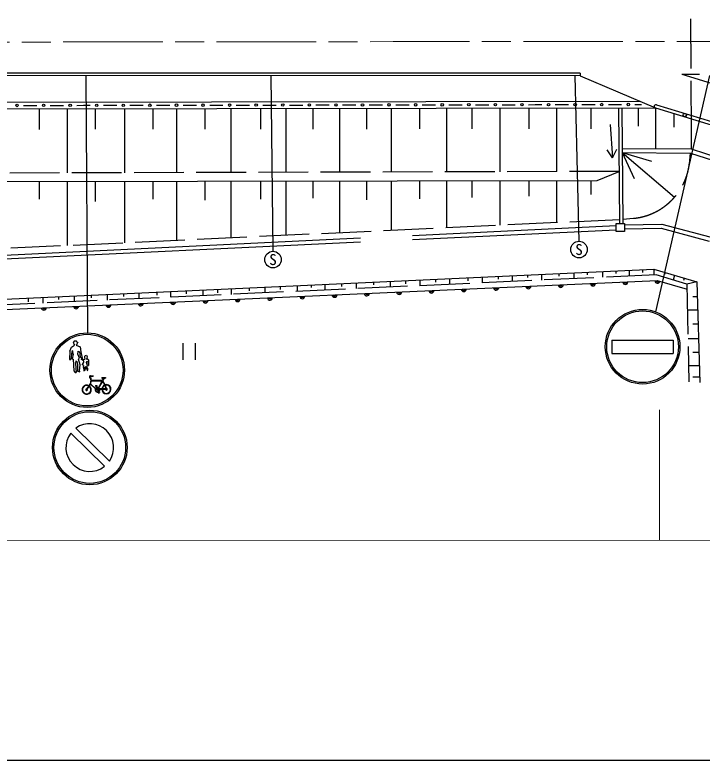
# Model space of a CAD drawing. Units: millimetres, scale not verified. Extents: x 40000 to 680000, y 20000 to 380000.
# Drawn here: x 377967 to 460856, y 205000 to 294848 of the extents above; entities that cross this region are included whole.
import ezdxf
from ezdxf.enums import TextEntityAlignment as Align

# ---------------------------------------------------------------- set-up
doc = ezdxf.new("R2010")
doc.units = ezdxf.units.MM
doc.header["$LTSCALE"] = 1000
doc.linetypes.add('CHAIN', pattern=[18.5, 12, -1.5, 3.5, -1.5])
doc.linetypes.add('DASHED', pattern=[7.5, 6, -1.5])
for name, color, linetype, lineweight in [('M-BGD', 7, 'Continuous', 25), ('M-BGD-EXST', 7, 'Continuous', 25), ('M-BMK', 2, 'CHAIN', 13), ('M-STR-HTXT', 7, 'Continuous', 13), ('M-STR-STRC', 7, 'Continuous', 25), ('M-TTL-BAND', 7, 'Continuous', 25)]:
    doc.layers.add(name, color=color, linetype=linetype, lineweight=lineweight)
doc.styles.add('ＭＳ ゴシック', font='')
doc.styles.get('ＭＳ ゴシック').set_extended_font_data('MS Gothic')

msp = doc.modelspace()

# ---------------------------------------------------------------- linework, layer by layer
at = {"layer": 'M-BGD', "linetype": 'DASHED'}
for p, q in [((459449, 301888), (459535, 278693)), ((459319, 276861), (459453, 278194)), ((450844, 275982), (354047, 275711)), ((450903, 270158), (362367, 266004)), ((452565, 270320), (451303, 270176)), ((451498, 269541), (455989, 269632)), ((455989, 269632), (475134, 264540)), ((451498, 269041), (455929, 269130)), ((455929, 269130), (475134, 264022)), ((455299, 263507), (332058, 257847)), ((459030, 262364), (455299, 263507)), ((459030, 262364), (459273, 250612))]:
    msp.add_line(p, q, dxfattribs=at)
at = {"layer": 'M-BGD'}
for p, q in [((446141, 287813), (350131, 287853)), ((446141, 287513), (350131, 287553)), ((446141, 287813), (446141, 287513)), ((458414, 287711), (474781, 282601)), ((458414, 287711), (460533, 287687)), ((446141, 287513), (455227, 283630)), ((350776, 284307), (453360, 284428)), ((379023, 283935), (379824, 283936)), ((379824, 283936), (380626, 283937)), ((382228, 283940), (383030, 283941)), ((383030, 283941), (383831, 283942)), ((385434, 283945), (386236, 283946)), ((386236, 283946), (387037, 283947)), ((388640, 283949), (389441, 283950)), ((389441, 283950), (390243, 283952)), ((391846, 283954), (392647, 283955)), ((392647, 283955), (393448, 283956)), ((395051, 283959), (395853, 283960)), ((395853, 283960), (396654, 283961)), ((398257, 283964), (399058, 283965)), ((399058, 283965), (399860, 283966)), ((401463, 283968), (402264, 283969)), ((402264, 283969), (403065, 283971)), ((404668, 283973), (405470, 283974)), ((405470, 283974), (406271, 283975)), ((407874, 283978), (408675, 283979)), ((408675, 283979), (409477, 283980)), ((411080, 283983), (411881, 283984)), ((411881, 283984), (412683, 283985)), ((414285, 283987), (415087, 283988)), ((415087, 283988), (415888, 283990)), ((417491, 283992), (418293, 283993)), ((418293, 283993), (419094, 283994)), ((420697, 283997), (421498, 283998)), ((421498, 283998), (422300, 283999)), ((423902, 284002), (424704, 284003)), ((424704, 284003), (425505, 284004)), ((427108, 284006), (427910, 284008)), ((427910, 284008), (428711, 284009)), ((430314, 284011), (431115, 284012)), ((431115, 284012), (431917, 284013)), ((433520, 284016), (434321, 284017)), ((434321, 284017), (435122, 284018)), ((436725, 284021), (437527, 284022)), ((437527, 284022), (438328, 284023)), ((439931, 284025), (440732, 284027)), ((440732, 284027), (441534, 284028)), ((443137, 284030), (443938, 284031)), ((443938, 284031), (444740, 284032)), ((446342, 284035), (447144, 284036)), ((447144, 284036), (447945, 284037)), ((449548, 284040), (450349, 284041)), ((450349, 284041), (451151, 284042)), ((452754, 284044), (453555, 284046)), ((350786, 283507), (455227, 283630)), ((380890, 283543), (380890, 281045)), ((384274, 283546), (384274, 275796)), ((387659, 283550), (387659, 281053)), ((391201, 283555), (391201, 275815)), ((394617, 283559), (394617, 281061)), ((397464, 283562), (397464, 275832)), ((400880, 283566), (400880, 281069)), ((404011, 283570), (404011, 275851)), ((407586, 283574), (407586, 281076)), ((410654, 283577), (410654, 275869)), ((413912, 283581), (413912, 281084)), ((417106, 283585), (417106, 275887)), ((420364, 283589), (420364, 281091)), ((423369, 283592), (423369, 275905)), ((426754, 283596), (426754, 281099)), ((430012, 283600), (430012, 275923)), ((433080, 283604), (433080, 281106)), ((436464, 283608), (436464, 275941)), ((439975, 283612), (439975, 281114)), ((443296, 283616), (443296, 275960)), ((447440, 283621), (447440, 281123)), ((450767, 283625), (450908, 269717)), ((451167, 283625), (451308, 269717)), ((453134, 283627), (453134, 281441)), ((455227, 283630), (475196, 277593)), ((455227, 283630), (455227, 278725)), ((457446, 282959), (457446, 281304)), ((459535, 282327), (459535, 278693)), ((451216, 278755), (459535, 278693)), ((459535, 278693), (472521, 274455)), ((451222, 278254), (459453, 278194)), ((451222, 278254), (457533, 272875)), ((451222, 278254), (454755, 277195)), ((451222, 278254), (452656, 275127)), ((459453, 278194), (472526, 273927)), ((448189, 274896), (450844, 275982)), ((355716, 274703), (448189, 274896)), ((380890, 274755), (380890, 272623)), ((384274, 274762), (384274, 267031)), ((387659, 274769), (387659, 272370)), ((391201, 274777), (391201, 267357)), ((394617, 274784), (394617, 272623)), ((397464, 274790), (397464, 267650)), ((400880, 274797), (400880, 272496)), ((404011, 274804), (404011, 267958)), ((407586, 274811), (407586, 272623)), ((410654, 274817), (410654, 268269)), ((413912, 274824), (413912, 272749)), ((417106, 274831), (417106, 268572)), ((420364, 274838), (420364, 272559)), ((423369, 274844), (423369, 268866)), ((426754, 274851), (426754, 272686)), ((430012, 274858), (430012, 269177)), ((433080, 274864), (433080, 272813)), ((436464, 274871), (436464, 269480)), ((439975, 274879), (439975, 273002)), ((443296, 274886), (443296, 269801)), ((447440, 274894), (447440, 273192)), ((450498, 268717), (450498, 269717)), ((450498, 269717), (451498, 269717)), ((425908, 268253), (450498, 269438)), ((425908, 267753), (450498, 268937)), ((365275, 265332), (419653, 267952)), ((419653, 267451), (365275, 264832)), ((352876, 259481), (455043, 264207)), ((455043, 264207), (460217, 262658)), ((455043, 264207), (455043, 263496)), ((436248, 263338), (436248, 262980)), ((437940, 263416), (437940, 262710)), ((439794, 263502), (439794, 263182)), ((441491, 263580), (441491, 262873)), ((443564, 263676), (443564, 263339)), ((445390, 263761), (445390, 263052)), ((446998, 263835), (446998, 263519)), ((448833, 263920), (448833, 263210)), ((450454, 263995), (450454, 263653)), ((452051, 264069), (452051, 263358)), ((453663, 264143), (453663, 263788)), ((456408, 263798), (456331, 263533)), ((457519, 263466), (457348, 262880)), ((332583, 257397), (455421, 262814)), ((415369, 262372), (415369, 261673)), ((417374, 262465), (417374, 262105)), ((419139, 262546), (419139, 261847)), ((421212, 262642), (421212, 262284)), ((423246, 262736), (423246, 262035)), ((425094, 262822), (425094, 262441)), ((426797, 262900), (426797, 262198)), ((428685, 262988), (428685, 262621)), ((430399, 263067), (430399, 262364)), ((432590, 263168), (432590, 262800)), ((434338, 263249), (434338, 262545)), ((455421, 262814), (459042, 261769)), ((458711, 263109), (458626, 262818)), ((460217, 262658), (459030, 262364)), ((460217, 262658), (460585, 250537)), ((396753, 261510), (396753, 260818)), ((398613, 261597), (398613, 261230)), ((400624, 261690), (400624, 260996)), ((402406, 261772), (402406, 261319)), ((404058, 261848), (404058, 261154)), ((406221, 261949), (406221, 261589)), ((408131, 262037), (408131, 261341)), ((409969, 262122), (409969, 261723)), ((412002, 262216), (412002, 261519)), ((413694, 262294), (413694, 261993)), ((379582, 260716), (379582, 260265)), ((381336, 260797), (381336, 260110)), ((383240, 260885), (383240, 260534)), ((385106, 260972), (385106, 260283)), ((387168, 261067), (387168, 260736)), ((389078, 261155), (389078, 260466)), ((391050, 261247), (391050, 260915)), ((392916, 261333), (392916, 260642)), ((395067, 261433), (395067, 261072)), ((459736, 260880), (460271, 260880)), ((459093, 259281), (460319, 259281)), ((459736, 257597), (460371, 257597)), ((459165, 255838), (460424, 255838)), ((459736, 254182), (460474, 254182)), ((459232, 252583), (460523, 252583)), ((459736, 251191), (460565, 251191))]:
    msp.add_line(p, q, dxfattribs=at)
for points in [[(455342, 284013), (475262, 277991), (485354, 277641), (488781, 277419), (490708, 277184), (556287, 270201), (565187, 269197), (571099, 268526)], [(451498, 269717), (451498, 268717), (450498, 268717)]]:
    msp.add_lwpolyline(points, dxfattribs=at)
for centre, radius in [((378221, 283934), 150), ((381427, 283939), 150), ((384633, 283943), 150), ((387838, 283948), 150), ((391044, 283953), 150), ((394250, 283958), 150), ((397456, 283962), 150), ((400661, 283967), 150), ((403867, 283972), 150), ((407073, 283977), 150), ((410278, 283981), 150), ((413484, 283986), 150), ((416690, 283991), 150), ((419895, 283996), 150), ((423101, 284000), 150), ((426307, 284005), 150), ((429512, 284010), 150), ((432718, 284015), 150), ((435924, 284019), 150), ((439130, 284024), 150), ((442335, 284029), 150), ((445541, 284034), 150), ((448747, 284038), 150), ((451952, 284043), 150), ((458772, 282767), 200)]:
    msp.add_circle(centre, radius, dxfattribs=at)
for centre, radius, start, end in [((455285, 283821), 200, 73.17844, 253.17844), ((447695, 262473), 300, 182.52503, 2.52503), ((447695, 262473), 150, 182.52503, 2.52503), ((451591, 262645), 300, 182.52503, 2.52503), ((451591, 262645), 150, 182.52503, 2.52503), ((455485, 262795), 300, 178.47332, 343.9047), ((455485, 262795), 150, 174.40117, 343.9047), ((428214, 261614), 300, 182.52503, 2.52503), ((428214, 261614), 150, 182.52503, 2.52503), ((432110, 261786), 300, 182.52503, 2.52503), ((432110, 261786), 150, 182.52503, 2.52503), ((436007, 261958), 300, 182.52503, 2.52503), ((436007, 261958), 150, 182.52503, 2.52503), ((439903, 262130), 300, 182.52503, 2.52503), ((439903, 262130), 150, 182.52503, 2.52503), ((443799, 262301), 300, 182.52503, 2.52503), ((443799, 262301), 150, 182.52503, 2.52503), ((404837, 260583), 300, 182.52503, 2.52503), ((404837, 260583), 150, 182.52503, 2.52503), ((408733, 260755), 300, 182.52503, 2.52503), ((408733, 260755), 150, 182.52503, 2.52503), ((412629, 260927), 300, 182.52503, 2.52503), ((412629, 260927), 150, 182.52503, 2.52503), ((416526, 261099), 300, 182.52503, 2.52503), ((416526, 261099), 150, 182.52503, 2.52503), ((420422, 261270), 300, 182.52503, 2.52503), ((420422, 261270), 150, 182.52503, 2.52503), ((424318, 261442), 300, 182.52503, 2.52503), ((424318, 261442), 150, 182.52503, 2.52503), ((385356, 259724), 300, 182.52503, 2.52503), ((385356, 259724), 150, 182.52503, 2.52503), ((389252, 259896), 300, 182.52503, 2.52503), ((389252, 259896), 150, 182.52503, 2.52503), ((393148, 260068), 300, 182.52503, 2.52503), ((393148, 260068), 150, 182.52503, 2.52503), ((397044, 260240), 300, 182.52503, 2.52503), ((397044, 260240), 150, 182.52503, 2.52503), ((400941, 260411), 300, 182.52503, 2.52503), ((400941, 260411), 150, 182.52503, 2.52503), ((381460, 259552), 300, 182.52503, 2.52503), ((381460, 259552), 150, 182.52503, 2.52503)]:
    msp.add_arc(centre, radius, start, end, dxfattribs=at)
at = {"layer": 'M-BGD', "linetype": 'DASHED'}
msp.add_arc((451854, 277811), 7525, 275.42041, 352.74419, dxfattribs=at)
at = {"layer": 'M-BGD-EXST'}
for p, q in [((408841, 287528), (409086, 266346)), ((445497, 287513), (445985, 267558)), ((449755, 281634), (450050, 277628)), ((450050, 277628), (449401, 278583)), ((450050, 277628), (450552, 278668)), ((398235, 255279), (398235, 253279)), ((399735, 253279), (399735, 255279))]:
    msp.add_line(p, q, dxfattribs=at)
for centre in [(446009, 266558), (409098, 265346)]:
    msp.add_circle(centre, 1000, dxfattribs=at)
at = {"layer": 'M-BMK'}
msp.add_arc((542426, -138222110), 138513784, 90.03004, 90.07083, dxfattribs=at)
at = {"layer": 'M-STR-HTXT'}
for p, q in [((455702, 247214), (455702, 231495)), ((68612, 231352), (571148, 231538))]:
    msp.add_line(p, q, dxfattribs=at)
at = {"layer": 'M-STR-STRC'}
for p, q in [((386509, 287537), (386743, 256518)), ((461735, 287533), (455251, 259052)), ((384992, 255369), (384992, 255315)), ((384992, 255369), (385046, 255369)), ((384992, 255315), (385035, 255315)), ((385172, 255532), (385363, 255532)), ((385490, 255369), (385555, 255369)), ((385500, 255315), (385555, 255315)), ((385555, 255369), (385555, 255315)), ((449988, 255646), (457368, 255646)), ((449988, 255646), (449988, 254026)), ((457368, 255646), (457368, 254026)), ((384610, 254299), (384539, 253292)), ((384610, 254299), (384804, 254805)), ((384804, 254805), (385172, 255039)), ((384965, 254349), (384831, 254269)), ((384992, 253947), (384965, 254349)), ((385372, 255044), (385823, 254819)), ((385555, 253893), (385582, 254323)), ((385582, 254323), (385770, 254229)), ((385823, 254819), (385931, 254229)), ((384831, 254269), (384695, 253292)), ((384992, 253947), (384885, 253384)), ((384885, 253384), (384992, 253330)), ((385555, 253893), (385716, 253518)), ((385716, 253518), (385636, 253330)), ((385770, 254229), (385850, 253639)), ((385850, 253639), (386092, 253451)), ((385931, 254229), (386092, 253451)), ((385996, 253310), (386032, 253417)), ((386032, 253417), (386068, 253453)), ((386068, 253453), (386139, 253345)), ((386390, 253703), (386497, 253775)), ((386390, 253488), (386390, 253703)), ((386425, 253381), (386390, 253488)), ((386390, 253345), (386425, 253381)), ((386497, 253775), (386604, 253810)), ((386604, 253810), (386676, 253631)), ((386640, 253453), (386604, 253345)), ((386676, 253631), (386640, 253453)), ((449988, 254026), (457368, 254026)), ((384539, 253292), (384695, 253292)), ((384992, 253330), (385064, 251915)), ((385314, 253142), (385260, 252821)), ((385260, 252821), (385341, 251721)), ((385314, 253142), (385421, 253062)), ((385421, 253062), (385528, 252740)), ((385528, 252740), (385528, 251909)), ((385823, 252660), (385636, 253330)), ((385743, 251936), (385823, 252660)), ((386104, 253202), (385996, 253310)), ((386282, 253131), (386104, 253202)), ((386139, 253345), (386282, 253310)), ((386139, 252702), (386247, 252916)), ((386139, 252666), (386139, 252702)), ((386247, 252559), (386139, 252666)), ((386247, 252559), (386211, 252416)), ((386247, 252916), (386282, 252988)), ((386282, 253310), (386390, 253345)), ((386282, 252988), (386282, 253131)), ((386604, 253345), (386676, 253345)), ((386604, 252952), (386676, 253059)), ((386711, 252594), (386604, 252952)), ((386783, 253345), (386676, 253345)), ((386676, 253059), (386783, 253095)), ((386676, 252523), (386711, 252594)), ((386676, 252308), (386676, 252523)), ((386890, 253238), (386783, 253345)), ((386783, 253095), (386819, 253024)), ((386819, 253024), (386855, 252594)), ((386855, 252594), (386890, 252594)), ((386890, 252594), (386890, 253238)), ((385064, 251915), (385233, 251721)), ((385233, 251721), (385341, 251721)), ((385528, 251909), (385797, 251828)), ((385797, 251828), (385743, 251936)), ((386211, 252416), (386282, 252129)), ((386282, 252129), (386282, 251915)), ((386282, 251915), (386461, 252022)), ((386354, 252308), (386425, 252451)), ((386425, 252201), (386354, 252308)), ((386425, 252451), (386497, 252451)), ((386461, 252022), (386425, 252201)), ((386497, 252451), (386568, 252201)), ((386568, 252201), (386676, 252129)), ((386783, 252201), (386676, 252308)), ((386676, 252129), (386676, 251986)), ((386676, 251986), (386783, 252022)), ((386783, 252022), (386783, 252201)), ((387108, 250861), (387037, 250325)), ((387089, 251336), (387413, 251336)), ((387089, 251282), (387413, 251282)), ((387144, 250718), (387099, 250384)), ((387104, 251105), (387162, 251082)), ((387108, 250861), (387108, 251051)), ((387144, 250718), (388432, 250718)), ((387162, 250790), (387162, 251082)), ((387162, 250790), (388486, 250790)), ((387413, 251336), (387413, 251282)), ((388432, 250522), (388432, 250718)), ((388449, 251118), (388899, 251118)), ((388449, 251118), (388449, 251054)), ((388620, 250968), (388449, 251054)), ((388620, 250968), (388486, 250790)), ((388539, 250698), (388807, 250200)), ((388539, 250595), (388539, 250698)), ((388702, 250987), (388552, 250788)), ((388552, 250788), (388855, 250225)), ((388899, 251032), (388702, 250987)), ((388899, 251118), (388899, 251032)), ((386659, 249759), (386882, 250093)), ((386704, 249728), (386927, 250063)), ((386912, 250138), (387037, 250325)), ((386957, 250108), (387094, 250314)), ((387094, 250314), (387669, 249765)), ((387099, 250384), (387696, 249813)), ((387707, 250149), (387707, 250095)), ((387707, 250149), (387836, 250149)), ((387707, 250095), (387743, 250095)), ((387743, 250095), (387820, 249912)), ((387802, 250095), (387836, 250095)), ((387802, 250095), (387872, 249928)), ((387836, 250149), (387836, 250095)), ((387841, 249862), (387879, 249771)), ((387893, 249877), (387937, 249771)), ((387981, 249771), (388033, 249857)), ((388044, 249771), (388078, 249828)), ((388060, 249903), (388432, 250522)), ((388106, 249874), (388539, 250595)), ((388807, 250200), (388950, 249771)), ((388858, 250217), (388992, 249817)), ((387708, 249717), (387901, 249717)), ((387733, 249771), (387879, 249771)), ((387901, 249717), (388021, 249429)), ((387937, 249771), (387981, 249771)), ((387960, 249717), (388154, 249717)), ((387960, 249717), (388068, 249456)), ((388026, 249331), (388026, 249277)), ((388026, 249331), (388062, 249331)), ((388026, 249277), (388155, 249277)), ((388042, 249379), (388062, 249331)), ((388129, 249771), (388044, 249771)), ((388090, 249405), (388120, 249331)), ((388120, 249331), (388155, 249331)), ((388155, 249331), (388155, 249277)), ((388452, 249771), (388190, 249771)), ((388210, 249717), (388449, 249717)), ((388503, 249717), (388903, 249717)), ((388950, 249771), (388506, 249771)), ((384707, 244431), (388777, 240422)), ((385314, 245023), (389360, 241038))]:
    msp.add_line(p, q, dxfattribs=at)
for centre, radius in [((453678, 254836), 4500), ((453678, 254836), 4320), ((386690, 252018), 4500), ((386690, 252018), 4320), ((387001, 242689), 4500), ((387001, 242689), 4320)]:
    msp.add_circle(centre, radius, dxfattribs=at)
for centre, radius, start, end in [((385322, 255285), 288, 174.09185, 238.62038), ((385322, 255285), 288, 121.27806, 163.12481), ((385214, 255285), 288, 16.87519, 58.72194), ((385214, 255285), 288, 303.31349, 5.90815), ((387089, 251192), 143, 90, 277.62812), ((387089, 251192), 89.2, 90, 279.58816), ((386626, 249663), 555, 58.87252, 52.96549), ((386626, 249663), 501, 59.14916, 52.96549), ((387931, 249645), 288, 112.61987, 144.43745), ((387931, 249645), 234, 112.61987, 146.61091), ((387931, 249645), 288, 25.80833, 101.82505), ((387931, 249645), 234, 64.29242, 99.29601), ((387931, 249645), 234, 32.39094, 51.05517), ((389004, 249717), 555, 180, 174.41233), ((389004, 249717), 501, 180, 173.80734), ((389004, 249717), 101, 180, 96.9274), ((386626, 249663), 101, 70.50034, 39.52857), ((387931, 249645), 288, 155.4991, 292.61987), ((387931, 249645), 234, 162.2275, 292.61986), ((387931, 249645), 234, 305.94372, 17.7725), ((387931, 249645), 288, 303.41468, 14.3633), ((387001, 242689), 2880, 325.01478, 125.8468), ((387001, 242689), 2880, 142.79212, 308.06946)]:
    msp.add_arc(centre, radius, start, end, dxfattribs=at)
at = {"layer": 'M-TTL-BAND'}
msp.add_line((40000, 205000), (579000, 205000), dxfattribs=at)

# ---------------------------------------------------------------- texts
at = {"layer": 'M-BGD-EXST', "style": 'ＭＳ ゴシック'}
for p in [(446009, 266558), (409098, 265346)]:
    msp.add_text('S', height=1320, dxfattribs=at).set_placement(p, align=Align.MIDDLE_CENTER)

doc.saveas('drawing.dxf')
